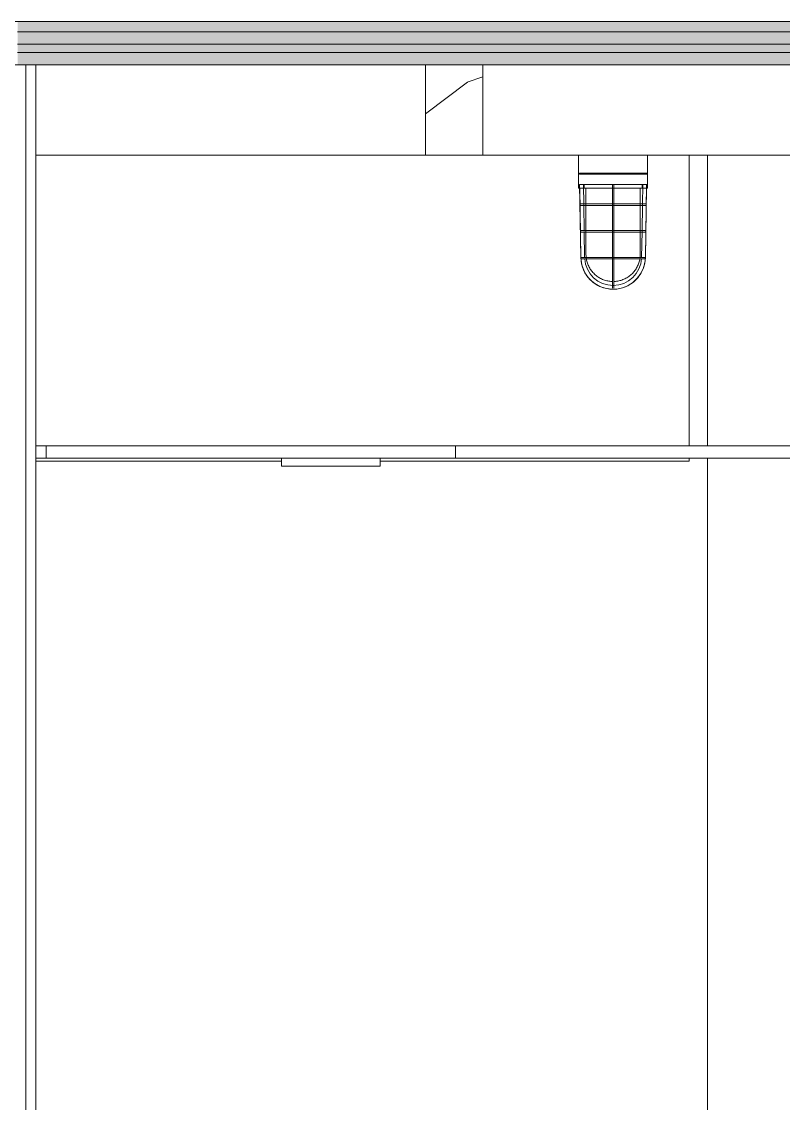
# Model space of a CAD drawing. Header units: inches. Extents: x 9661 to 16490, y -393 to 647.
# Drawn here: x 11647 to 11693.4, y 201.8 to 267.6 of the extents above; entities that cross this region are included whole.
import ezdxf

# ---------------------------------------------------------------- set-up
doc = ezdxf.new("R2010")
doc.units = ezdxf.units.IN
doc.header["$MEASUREMENT"] = 0
for name, color, linetype, lineweight in [('0-1', 7, 'Continuous', 5), ('0-3', 55, 'Continuous', 9), ('A-CLNG-1', 55, 'Continuous', 9), ('A-FLOR-2', 8, 'Continuous', 5), ('A-FLOR-4', 55, 'Continuous', 9), ('A-FLOR-9', 192, 'Continuous', 9), ('A-FLOR-MCUT-2', 51, 'Continuous', 9), ('A-FLOR-PATT-1', 45, 'Continuous', 9), ('A-WALL-4', 250, 'Continuous', 13), ('E-LITE-EQPM', 33, 'Continuous', 9), ('E-LITE-EQPM-1', 55, 'Continuous', 9), ('I-WALL-2', 55, 'Continuous', 9), ('I-WALL-3', 7, 'Continuous', 9), ('S-BEAM-1', 45, 'Continuous', 9), ('S-BEAM-2', 7, 'Continuous', 9), ('S-BEAM-3', 55, 'Continuous', 9)]:
    doc.layers.add(name, color=color, linetype=linetype, lineweight=lineweight)
pattern_1 = [(0, (10995.947, 72), (0, 4.798), []), (315, (10995.947, 72), (4.798427, 0), [6.786, -6.786]), (45, (10995.947, 72), (4.798427, 0), [6.786, -6.786])]

# ---------------------------------------------------------------- blocks, each defined once
blk = doc.blocks.new('Lighting-Flood-Cooper-All-Pro-VT1730-LED - Lighting-Flood-Cooper-All-Pro-VT1730-LED-2279368-BUILDING SECTION - EAST_WEST - LOOKING NORTH')
at = {"layer": 'E-LITE-EQPM'}
for p, q in [((11680.889, 259.5), (11680.889, 258.406)), ((11685.089, 258.406), (11685.089, 259.5)), ((11680.889, 258.344), (11680.889, 257.719)), ((11680.921, 258.406), (11680.921, 258.344)), ((11680.942, 258.406), (11682.989, 258.406)), ((11680.942, 258.344), (11682.989, 258.344)), ((11682.989, 258.406), (11685.037, 258.406)), ((11682.989, 258.344), (11685.037, 258.344)), ((11685.058, 258.344), (11685.058, 258.406)), ((11685.089, 257.719), (11685.089, 258.344)), ((11680.942, 257.719), (11682.989, 257.719)), ((11680.95, 257.719), (11681.027, 253.272)), ((11681.178, 257.719), (11681.2, 256.485)), ((11681.221, 257.719), (11681.221, 257.493)), ((11681.221, 257.493), (11682.944, 257.493)), ((11681.339, 257.493), (11681.339, 253.465)), ((11682.943, 257.72), (11682.943, 253.273)), ((11682.989, 257.719), (11685.037, 257.719)), ((11683.035, 257.493), (11684.758, 257.493)), ((11683.036, 253.273), (11683.036, 257.72)), ((11684.639, 253.465), (11684.639, 257.493)), ((11684.758, 257.493), (11684.758, 257.719)), ((11684.801, 257.719), (11684.779, 256.505)), ((11684.951, 253.272), (11685.029, 257.719)), ((11682.126, 256.533), (11681.136, 256.533)), ((11681.138, 256.44), (11681.416, 256.44)), ((11681.191, 256.533), (11681.298, 256.533)), ((11681.298, 256.44), (11681.193, 256.44)), ((11681.2, 256.468), (11681.228, 254.87)), ((11683.639, 256.44), (11684.794, 256.44)), ((11684.796, 256.533), (11684.563, 256.533)), ((11684.681, 256.533), (11684.787, 256.533)), ((11684.786, 256.44), (11684.681, 256.44)), ((11684.779, 256.488), (11684.751, 254.882)), ((11682.14, 254.908), (11681.165, 254.908)), ((11681.166, 254.815), (11681.454, 254.815)), ((11681.193, 254.908), (11681.291, 254.908)), ((11681.29, 254.815), (11681.193, 254.815)), ((11681.228, 254.841), (11681.256, 253.276)), ((11681.302, 254.908), (11681.342, 254.908)), ((11681.353, 254.815), (11681.313, 254.815)), ((11683.637, 254.815), (11684.812, 254.815)), ((11684.814, 254.908), (11684.525, 254.908)), ((11684.625, 254.908), (11684.666, 254.908)), ((11684.677, 254.815), (11684.637, 254.815)), ((11684.688, 254.908), (11684.798, 254.908)), ((11684.796, 254.815), (11684.688, 254.815)), ((11684.751, 254.853), (11684.723, 253.276)), ((11681.785, 253.283), (11681.193, 253.283)), ((11681.197, 253.19), (11682.154, 253.19)), ((11681.21, 253.283), (11681.319, 253.283)), ((11681.337, 253.19), (11681.226, 253.19)), ((11682.943, 253.189), (11682.943, 252.897)), ((11683.42, 253.19), (11683.825, 253.19)), ((11684.786, 253.283), (11683.825, 253.283)), ((11684.194, 253.19), (11684.782, 253.19)), ((11684.752, 253.19), (11684.655, 253.19)), ((11684.669, 253.283), (11684.769, 253.283)), ((11683.036, 251.572), (11683.036, 252.086)), ((11682.943, 251.585), (11682.943, 251.8)), ((11682.943, 251.8), (11682.943, 251.572)), ((11682.943, 251.573), (11682.943, 251.8)), ((11682.943, 251.438), (11682.943, 251.572)), ((11683.036, 251.8), (11683.036, 251.585)), ((11683.036, 251.8), (11683.036, 251.573)), ((11683.036, 251.572), (11683.036, 251.438))]:
    blk.add_line(p, q, dxfattribs=at)
at = {"layer": 'E-LITE-EQPM', "flags": 128}
for points in [[(11681.017, 256.44), (11681.016, 256.44), (11681.014, 256.44), (11681.012, 256.44), (11681.01, 256.44), (11681.008, 256.441), (11681.006, 256.441), (11681.004, 256.441), (11681.003, 256.442), (11681.001, 256.443), (11680.999, 256.443), (11680.997, 256.444), (11680.996, 256.445), (11680.994, 256.446), (11680.993, 256.447), (11680.991, 256.448), (11680.989, 256.449), (11680.988, 256.45), (11680.987, 256.451), (11680.985, 256.453), (11680.984, 256.454), (11680.983, 256.455), (11680.981, 256.457), (11680.98, 256.458), (11680.979, 256.46), (11680.978, 256.461), (11680.977, 256.463), (11680.976, 256.464), (11680.975, 256.466), (11680.974, 256.468), (11680.974, 256.47), (11680.973, 256.471), (11680.973, 256.473), (11680.972, 256.475), (11680.972, 256.477), (11680.971, 256.479), (11680.971, 256.48), (11680.971, 256.482), (11680.971, 256.484), (11680.971, 256.486), (11680.971, 256.488), (11680.971, 256.49), (11680.971, 256.492), (11680.971, 256.493), (11680.971, 256.495), (11680.972, 256.497), (11680.972, 256.499), (11680.973, 256.501), (11680.973, 256.503), (11680.974, 256.504), (11680.975, 256.506), (11680.976, 256.508), (11680.977, 256.509), (11680.977, 256.511), (11680.978, 256.513), (11680.98, 256.514), (11680.981, 256.516), (11680.982, 256.517), (11680.983, 256.518), (11680.984, 256.52), (11680.986, 256.521), (11680.987, 256.522), (11680.989, 256.523), (11680.99, 256.525), (11680.992, 256.526), (11680.993, 256.527), (11680.995, 256.528), (11680.997, 256.528), (11680.998, 256.529), (11681, 256.53), (11681.002, 256.531), (11681.004, 256.531), (11681.005, 256.532), (11681.007, 256.532), (11681.009, 256.533), (11681.011, 256.533), (11681.013, 256.533), (11681.015, 256.533), (11681.016, 256.533), (11681.017, 256.533)], [(11682.989, 256.533), (11682.911, 256.533), (11682.832, 256.533), (11682.753, 256.533), (11682.675, 256.533), (11682.598, 256.533), (11682.521, 256.533), (11682.444, 256.533), (11682.369, 256.533), (11682.295, 256.533), (11682.221, 256.533), (11682.149, 256.533), (11682.079, 256.533), (11682.01, 256.533), (11681.942, 256.533), (11681.876, 256.533), (11681.812, 256.533), (11681.749, 256.533), (11681.689, 256.533), (11681.631, 256.533), (11681.575, 256.533), (11681.521, 256.533), (11681.47, 256.533), (11681.421, 256.533), (11681.374, 256.533), (11681.33, 256.533), (11681.289, 256.533), (11681.25, 256.533), (11681.214, 256.533), (11681.181, 256.533), (11681.151, 256.533), (11681.124, 256.533), (11681.1, 256.533), (11681.079, 256.533), (11681.061, 256.533), (11681.046, 256.533), (11681.034, 256.533), (11681.026, 256.533), (11681.02, 256.533), (11681.018, 256.533), (11681.017, 256.533)], [(11681.017, 256.533), (11681.019, 256.533), (11681.024, 256.533), (11681.032, 256.533), (11681.043, 256.533), (11681.057, 256.533), (11681.074, 256.533), (11681.094, 256.533), (11681.118, 256.533)], [(11681.124, 256.44), (11681.1, 256.44), (11681.079, 256.44), (11681.061, 256.44), (11681.046, 256.44), (11681.034, 256.44), (11681.026, 256.44), (11681.02, 256.44), (11681.018, 256.44), (11681.017, 256.44)], [(11681.017, 256.44), (11681.019, 256.44), (11681.024, 256.44), (11681.032, 256.44), (11681.043, 256.44), (11681.057, 256.44), (11681.074, 256.44), (11681.094, 256.44), (11681.118, 256.44), (11681.144, 256.44), (11681.173, 256.44), (11681.205, 256.44), (11681.24, 256.44), (11681.278, 256.44), (11681.319, 256.44), (11681.362, 256.44), (11681.408, 256.44), (11681.456, 256.44), (11681.507, 256.44), (11681.56, 256.44), (11681.616, 256.44), (11681.673, 256.44), (11681.733, 256.44), (11681.795, 256.44), (11681.858, 256.44), (11681.924, 256.44), (11681.991, 256.44), (11682.06, 256.44), (11682.13, 256.44), (11682.202, 256.44), (11682.275, 256.44), (11682.349, 256.44), (11682.424, 256.44), (11682.5, 256.44), (11682.577, 256.44), (11682.654, 256.44), (11682.732, 256.44), (11682.811, 256.44), (11682.889, 256.44), (11682.968, 256.44), (11682.989, 256.44)], [(11681.205, 256.533), (11681.24, 256.533), (11681.278, 256.533), (11681.319, 256.533)], [(11681.33, 256.44), (11681.289, 256.44), (11681.25, 256.44), (11681.214, 256.44)], [(11684.961, 256.533), (11684.96, 256.533), (11684.955, 256.533), (11684.947, 256.533), (11684.936, 256.533), (11684.922, 256.533), (11684.905, 256.533), (11684.885, 256.533), (11684.861, 256.533), (11684.835, 256.533), (11684.806, 256.533), (11684.774, 256.533), (11684.739, 256.533), (11684.701, 256.533), (11684.66, 256.533), (11684.617, 256.533), (11684.571, 256.533), (11684.523, 256.533), (11684.472, 256.533), (11684.419, 256.533), (11684.363, 256.533), (11684.306, 256.533), (11684.246, 256.533), (11684.184, 256.533), (11684.12, 256.533), (11684.055, 256.533), (11683.988, 256.533), (11683.919, 256.533), (11683.849, 256.533), (11683.777, 256.533), (11683.704, 256.533), (11683.63, 256.533), (11683.555, 256.533), (11683.479, 256.533), (11683.402, 256.533), (11683.325, 256.533), (11683.247, 256.533), (11683.168, 256.533), (11683.09, 256.533), (11683.011, 256.533), (11682.989, 256.533)], [(11682.989, 256.44), (11683.068, 256.44), (11683.147, 256.44), (11683.225, 256.44), (11683.304, 256.44), (11683.381, 256.44), (11683.458, 256.44), (11683.534, 256.44), (11683.61, 256.44), (11683.684, 256.44), (11683.757, 256.44), (11683.829, 256.44), (11683.9, 256.44), (11683.969, 256.44), (11684.037, 256.44), (11684.103, 256.44), (11684.167, 256.44), (11684.229, 256.44), (11684.29, 256.44), (11684.348, 256.44), (11684.404, 256.44), (11684.458, 256.44), (11684.509, 256.44), (11684.558, 256.44), (11684.605, 256.44), (11684.649, 256.44), (11684.69, 256.44), (11684.729, 256.44), (11684.764, 256.44), (11684.797, 256.44), (11684.827, 256.44), (11684.854, 256.44), (11684.879, 256.44), (11684.9, 256.44), (11684.918, 256.44), (11684.933, 256.44), (11684.945, 256.44), (11684.953, 256.44), (11684.959, 256.44), (11684.961, 256.44), (11684.961, 256.44)], [(11684.649, 256.533), (11684.69, 256.533), (11684.729, 256.533), (11684.764, 256.533)], [(11684.774, 256.44), (11684.739, 256.44), (11684.701, 256.44), (11684.66, 256.44)], [(11684.854, 256.533), (11684.879, 256.533), (11684.9, 256.533), (11684.918, 256.533), (11684.933, 256.533), (11684.945, 256.533), (11684.953, 256.533), (11684.959, 256.533), (11684.961, 256.533), (11684.961, 256.533)], [(11684.961, 256.44), (11684.96, 256.44), (11684.955, 256.44), (11684.947, 256.44), (11684.936, 256.44), (11684.922, 256.44), (11684.905, 256.44), (11684.885, 256.44), (11684.861, 256.44)], [(11684.961, 256.533), (11684.963, 256.533), (11684.965, 256.533), (11684.967, 256.533), (11684.969, 256.533), (11684.971, 256.532), (11684.973, 256.532), (11684.974, 256.532), (11684.976, 256.531), (11684.978, 256.53), (11684.98, 256.53), (11684.981, 256.529), (11684.983, 256.528), (11684.985, 256.527), (11684.986, 256.526), (11684.988, 256.525), (11684.989, 256.524), (11684.991, 256.523), (11684.992, 256.522), (11684.994, 256.52), (11684.995, 256.519), (11684.996, 256.518), (11684.997, 256.516), (11684.999, 256.515), (11685, 256.513), (11685.001, 256.512), (11685.002, 256.51), (11685.003, 256.509), (11685.004, 256.507), (11685.004, 256.505), (11685.005, 256.503), (11685.006, 256.502), (11685.006, 256.5), (11685.007, 256.498), (11685.007, 256.496), (11685.008, 256.494), (11685.008, 256.493), (11685.008, 256.491), (11685.008, 256.489), (11685.008, 256.487), (11685.008, 256.485), (11685.008, 256.483), (11685.008, 256.481), (11685.008, 256.48), (11685.007, 256.478), (11685.007, 256.476), (11685.007, 256.474), (11685.006, 256.472), (11685.005, 256.47), (11685.005, 256.469), (11685.004, 256.467), (11685.003, 256.465), (11685.002, 256.464), (11685.001, 256.462), (11685, 256.46), (11684.999, 256.459), (11684.998, 256.457), (11684.997, 256.456), (11684.996, 256.455), (11684.994, 256.453), (11684.993, 256.452), (11684.992, 256.451), (11684.99, 256.45), (11684.989, 256.448), (11684.987, 256.447), (11684.986, 256.446), (11684.984, 256.445), (11684.982, 256.445), (11684.981, 256.444), (11684.979, 256.443), (11684.977, 256.442), (11684.975, 256.442), (11684.973, 256.441), (11684.972, 256.441), (11684.97, 256.44), (11684.968, 256.44), (11684.966, 256.44), (11684.964, 256.44), (11684.962, 256.44), (11684.961, 256.44)], [(11681.045, 254.815), (11681.043, 254.815), (11681.041, 254.815), (11681.04, 254.815), (11681.038, 254.815), (11681.036, 254.816), (11681.034, 254.816), (11681.032, 254.816), (11681.031, 254.817), (11681.029, 254.818), (11681.027, 254.818), (11681.025, 254.819), (11681.024, 254.82), (11681.022, 254.821), (11681.02, 254.822), (11681.019, 254.823), (11681.017, 254.824), (11681.016, 254.825), (11681.014, 254.826), (11681.013, 254.828), (11681.012, 254.829), (11681.01, 254.83), (11681.009, 254.832), (11681.008, 254.833), (11681.007, 254.835), (11681.006, 254.836), (11681.005, 254.838), (11681.004, 254.839), (11681.003, 254.841), (11681.002, 254.843), (11681.002, 254.845), (11681.001, 254.846), (11681, 254.848), (11681, 254.85), (11680.999, 254.852), (11680.999, 254.854), (11680.999, 254.855), (11680.999, 254.857), (11680.998, 254.859), (11680.998, 254.861), (11680.998, 254.863), (11680.998, 254.865), (11680.999, 254.867), (11680.999, 254.868), (11680.999, 254.87), (11681, 254.872), (11681, 254.874), (11681.001, 254.876), (11681.001, 254.878), (11681.002, 254.879), (11681.003, 254.881), (11681.003, 254.883), (11681.004, 254.884), (11681.005, 254.886), (11681.006, 254.888), (11681.007, 254.889), (11681.008, 254.891), (11681.01, 254.892), (11681.011, 254.893), (11681.012, 254.895), (11681.014, 254.896), (11681.015, 254.897), (11681.016, 254.898), (11681.018, 254.9), (11681.019, 254.901), (11681.021, 254.902), (11681.023, 254.903), (11681.024, 254.903), (11681.026, 254.904), (11681.028, 254.905), (11681.03, 254.906), (11681.031, 254.906), (11681.033, 254.907), (11681.035, 254.907), (11681.037, 254.908), (11681.039, 254.908), (11681.04, 254.908), (11681.042, 254.908), (11681.044, 254.908), (11681.045, 254.908)], [(11682.989, 254.908), (11682.912, 254.908), (11682.834, 254.908), (11682.757, 254.908), (11682.68, 254.908), (11682.603, 254.908), (11682.527, 254.908), (11682.452, 254.908), (11682.378, 254.908), (11682.305, 254.908), (11682.232, 254.908), (11682.161, 254.908), (11682.092, 254.908), (11682.023, 254.908), (11681.957, 254.908), (11681.892, 254.908), (11681.828, 254.908), (11681.767, 254.908), (11681.707, 254.908), (11681.65, 254.908), (11681.595, 254.908), (11681.542, 254.908), (11681.491, 254.908), (11681.443, 254.908), (11681.397, 254.908), (11681.353, 254.908), (11681.313, 254.908), (11681.275, 254.908), (11681.239, 254.908), (11681.207, 254.908), (11681.177, 254.908), (11681.151, 254.908), (11681.127, 254.908), (11681.106, 254.908), (11681.088, 254.908), (11681.074, 254.908), (11681.062, 254.908), (11681.053, 254.908), (11681.048, 254.908), (11681.045, 254.908), (11681.045, 254.908)], [(11681.045, 254.908), (11681.047, 254.908), (11681.051, 254.908), (11681.059, 254.908), (11681.07, 254.908), (11681.084, 254.908), (11681.101, 254.908), (11681.121, 254.908), (11681.144, 254.908)], [(11681.151, 254.815), (11681.127, 254.815), (11681.106, 254.815), (11681.088, 254.815), (11681.074, 254.815), (11681.062, 254.815), (11681.053, 254.815), (11681.048, 254.815), (11681.045, 254.815), (11681.045, 254.815)], [(11681.045, 254.815), (11681.047, 254.815), (11681.051, 254.815), (11681.059, 254.815), (11681.07, 254.815), (11681.084, 254.815), (11681.101, 254.815), (11681.121, 254.815), (11681.144, 254.815), (11681.17, 254.815), (11681.199, 254.815), (11681.23, 254.815), (11681.265, 254.815), (11681.302, 254.815), (11681.342, 254.815), (11681.385, 254.815), (11681.43, 254.815), (11681.478, 254.815), (11681.528, 254.815), (11681.58, 254.815), (11681.635, 254.815), (11681.692, 254.815), (11681.751, 254.815), (11681.812, 254.815), (11681.874, 254.815), (11681.939, 254.815), (11682.005, 254.815), (11682.073, 254.815), (11682.142, 254.815), (11682.213, 254.815), (11682.285, 254.815), (11682.358, 254.815), (11682.432, 254.815), (11682.507, 254.815), (11682.583, 254.815), (11682.659, 254.815), (11682.736, 254.815), (11682.813, 254.815), (11682.891, 254.815), (11682.968, 254.815), (11682.989, 254.815)], [(11684.934, 254.908), (11684.932, 254.908), (11684.927, 254.908), (11684.92, 254.908), (11684.909, 254.908), (11684.895, 254.908), (11684.878, 254.908), (11684.858, 254.908), (11684.835, 254.908), (11684.809, 254.908), (11684.78, 254.908), (11684.748, 254.908), (11684.714, 254.908), (11684.677, 254.908), (11684.637, 254.908), (11684.594, 254.908), (11684.549, 254.908), (11684.501, 254.908), (11684.451, 254.908), (11684.399, 254.908), (11684.344, 254.908), (11684.287, 254.908), (11684.228, 254.908), (11684.167, 254.908), (11684.104, 254.908), (11684.04, 254.908), (11683.974, 254.908), (11683.906, 254.908), (11683.836, 254.908), (11683.766, 254.908), (11683.694, 254.908), (11683.621, 254.908), (11683.547, 254.908), (11683.472, 254.908), (11683.396, 254.908), (11683.32, 254.908), (11683.243, 254.908), (11683.166, 254.908), (11683.088, 254.908), (11683.01, 254.908), (11682.989, 254.908)], [(11682.989, 254.815), (11683.067, 254.815), (11683.145, 254.815), (11683.222, 254.815), (11683.299, 254.815), (11683.376, 254.815), (11683.452, 254.815), (11683.527, 254.815), (11683.601, 254.815), (11683.674, 254.815), (11683.746, 254.815), (11683.817, 254.815), (11683.887, 254.815), (11683.955, 254.815), (11684.022, 254.815), (11684.087, 254.815), (11684.15, 254.815), (11684.212, 254.815), (11684.271, 254.815), (11684.329, 254.815), (11684.384, 254.815), (11684.437, 254.815), (11684.488, 254.815), (11684.536, 254.815), (11684.582, 254.815), (11684.625, 254.815), (11684.666, 254.815), (11684.704, 254.815), (11684.739, 254.815), (11684.772, 254.815), (11684.801, 254.815), (11684.828, 254.815), (11684.852, 254.815), (11684.873, 254.815), (11684.891, 254.815), (11684.905, 254.815), (11684.917, 254.815), (11684.926, 254.815), (11684.931, 254.815), (11684.933, 254.815), (11684.934, 254.815)], [(11684.828, 254.908), (11684.852, 254.908), (11684.873, 254.908), (11684.891, 254.908), (11684.905, 254.908), (11684.917, 254.908), (11684.926, 254.908), (11684.931, 254.908), (11684.933, 254.908), (11684.934, 254.908)], [(11684.934, 254.815), (11684.932, 254.815), (11684.927, 254.815), (11684.92, 254.815), (11684.909, 254.815), (11684.895, 254.815), (11684.878, 254.815), (11684.858, 254.815), (11684.835, 254.815)], [(11684.934, 254.908), (11684.935, 254.908), (11684.937, 254.908), (11684.939, 254.908), (11684.941, 254.908), (11684.943, 254.907), (11684.945, 254.907), (11684.947, 254.907), (11684.948, 254.906), (11684.95, 254.905), (11684.952, 254.905), (11684.954, 254.904), (11684.955, 254.903), (11684.957, 254.902), (11684.958, 254.901), (11684.96, 254.9), (11684.962, 254.899), (11684.963, 254.898), (11684.964, 254.897), (11684.966, 254.895), (11684.967, 254.894), (11684.968, 254.893), (11684.97, 254.891), (11684.971, 254.89), (11684.972, 254.888), (11684.973, 254.887), (11684.974, 254.885), (11684.975, 254.884), (11684.976, 254.882), (11684.977, 254.88), (11684.977, 254.878), (11684.978, 254.877), (11684.978, 254.875), (11684.979, 254.873), (11684.979, 254.871), (11684.98, 254.869), (11684.98, 254.868), (11684.98, 254.866), (11684.98, 254.864), (11684.98, 254.862), (11684.98, 254.86), (11684.98, 254.858), (11684.98, 254.856), (11684.98, 254.855), (11684.98, 254.853), (11684.979, 254.851), (11684.979, 254.849), (11684.978, 254.847), (11684.978, 254.845), (11684.977, 254.844), (11684.976, 254.842), (11684.975, 254.84), (11684.974, 254.839), (11684.974, 254.837), (11684.973, 254.835), (11684.971, 254.834), (11684.97, 254.832), (11684.969, 254.831), (11684.968, 254.83), (11684.967, 254.828), (11684.965, 254.827), (11684.964, 254.826), (11684.962, 254.825), (11684.961, 254.823), (11684.959, 254.822), (11684.958, 254.821), (11684.956, 254.82), (11684.954, 254.82), (11684.953, 254.819), (11684.951, 254.818), (11684.949, 254.817), (11684.947, 254.817), (11684.946, 254.816), (11684.944, 254.816), (11684.942, 254.815), (11684.94, 254.815), (11684.938, 254.815), (11684.936, 254.815), (11684.935, 254.815), (11684.934, 254.815)], [(11682.976, 251.815), (11682.923, 251.816), (11682.858, 251.82), (11682.792, 251.827), (11682.727, 251.836), (11682.662, 251.848), (11682.597, 251.862), (11682.533, 251.879), (11682.47, 251.899), (11682.408, 251.921), (11682.347, 251.945), (11682.287, 251.972), (11682.227, 252.001), (11682.17, 252.033), (11682.113, 252.067), (11682.058, 252.103), (11682.004, 252.141), (11681.952, 252.182), (11681.901, 252.224), (11681.853, 252.269), (11681.806, 252.315), (11681.761, 252.364), (11681.718, 252.414), (11681.677, 252.465), (11681.638, 252.519), (11681.601, 252.573), (11681.566, 252.63), (11681.534, 252.687), (11681.504, 252.746), (11681.477, 252.806), (11681.452, 252.867), (11681.429, 252.929), (11681.409, 252.992), (11681.391, 253.055), (11681.376, 253.12), (11681.363, 253.184), (11681.353, 253.25), (11681.346, 253.315), (11681.342, 253.381), (11681.339, 253.447), (11681.339, 253.465)], [(11684.639, 253.465), (11684.638, 253.399), (11684.634, 253.333), (11684.628, 253.267), (11684.618, 253.202), (11684.607, 253.137), (11684.592, 253.073), (11684.575, 253.009), (11684.556, 252.946), (11684.534, 252.884), (11684.509, 252.822), (11684.482, 252.762), (11684.453, 252.703), (11684.421, 252.645), (11684.387, 252.588), (11684.351, 252.533), (11684.313, 252.479), (11684.272, 252.427), (11684.23, 252.377), (11684.185, 252.328), (11684.139, 252.281), (11684.091, 252.236), (11684.041, 252.193), (11683.989, 252.152), (11683.936, 252.113), (11683.881, 252.076), (11683.825, 252.042), (11683.767, 252.01), (11683.708, 251.98), (11683.648, 251.952), (11683.587, 251.927), (11683.525, 251.904), (11683.462, 251.884), (11683.399, 251.866), (11683.335, 251.851), (11683.27, 251.839), (11683.205, 251.829), (11683.139, 251.822), (11683.073, 251.817), (11683.007, 251.815)], [(11684.951, 253.272), (11684.914, 252.922), (11684.814, 252.584), (11684.655, 252.269), (11684.442, 251.988), (11684.183, 251.749), (11683.885, 251.561), (11683.558, 251.428), (11683.213, 251.357), (11682.861, 251.348), (11682.513, 251.403), (11682.18, 251.519), (11681.873, 251.693), (11681.602, 251.918), (11681.376, 252.189), (11681.203, 252.495), (11681.086, 252.828), (11681.027, 253.272)], [(11681.076, 253.19), (11681.074, 253.19), (11681.072, 253.19), (11681.07, 253.19), (11681.068, 253.19), (11681.067, 253.191), (11681.065, 253.191), (11681.063, 253.191), (11681.061, 253.192), (11681.059, 253.193), (11681.058, 253.193), (11681.056, 253.194), (11681.054, 253.195), (11681.053, 253.196), (11681.051, 253.197), (11681.049, 253.198), (11681.048, 253.199), (11681.046, 253.2), (11681.045, 253.201), (11681.044, 253.203), (11681.042, 253.204), (11681.041, 253.205), (11681.04, 253.207), (11681.039, 253.208), (11681.037, 253.21), (11681.036, 253.211), (11681.035, 253.213), (11681.035, 253.214), (11681.034, 253.216), (11681.033, 253.218), (11681.032, 253.22), (11681.032, 253.221), (11681.031, 253.223), (11681.03, 253.225), (11681.03, 253.227), (11681.03, 253.229), (11681.029, 253.23), (11681.029, 253.232), (11681.029, 253.234), (11681.029, 253.236), (11681.029, 253.238), (11681.029, 253.24), (11681.029, 253.242), (11681.03, 253.243), (11681.03, 253.245), (11681.03, 253.247), (11681.031, 253.249), (11681.031, 253.251), (11681.032, 253.253), (11681.033, 253.254), (11681.033, 253.256), (11681.034, 253.258), (11681.035, 253.259), (11681.036, 253.261), (11681.037, 253.263), (11681.038, 253.264), (11681.039, 253.266), (11681.04, 253.267), (11681.042, 253.268), (11681.043, 253.27), (11681.044, 253.271), (11681.046, 253.272), (11681.047, 253.273), (11681.049, 253.275), (11681.05, 253.276), (11681.052, 253.277), (11681.053, 253.278), (11681.055, 253.278), (11681.057, 253.279), (11681.058, 253.28), (11681.06, 253.281), (11681.062, 253.281), (11681.064, 253.282), (11681.066, 253.282), (11681.067, 253.283), (11681.069, 253.283), (11681.071, 253.283), (11681.073, 253.283), (11681.075, 253.283), (11681.076, 253.283)], [(11682.989, 253.283), (11682.913, 253.283), (11682.836, 253.283), (11682.76, 253.283), (11682.685, 253.283), (11682.609, 253.283), (11682.535, 253.283), (11682.461, 253.283), (11682.387, 253.283), (11682.315, 253.283), (11682.244, 253.283), (11682.174, 253.283), (11682.106, 253.283), (11682.039, 253.283), (11681.973, 253.283), (11681.909, 253.283), (11681.847, 253.283), (11681.786, 253.283), (11681.728, 253.283), (11681.671, 253.283), (11681.617, 253.283), (11681.565, 253.283), (11681.515, 253.283), (11681.467, 253.283), (11681.422, 253.283), (11681.379, 253.283), (11681.339, 253.283), (11681.302, 253.283), (11681.267, 253.283), (11681.235, 253.283), (11681.206, 253.283), (11681.18, 253.283), (11681.156, 253.283), (11681.136, 253.283), (11681.118, 253.283), (11681.104, 253.283), (11681.092, 253.283), (11681.084, 253.283), (11681.078, 253.283), (11681.076, 253.283), (11681.076, 253.283)], [(11681.076, 253.283), (11681.077, 253.283), (11681.082, 253.283), (11681.09, 253.283), (11681.1, 253.283), (11681.114, 253.283), (11681.131, 253.283), (11681.15, 253.283), (11681.173, 253.283)], [(11681.18, 253.19), (11681.156, 253.19), (11681.136, 253.19), (11681.118, 253.19), (11681.104, 253.19), (11681.092, 253.19), (11681.084, 253.19), (11681.078, 253.19), (11681.076, 253.19), (11681.076, 253.19)], [(11681.076, 253.19), (11681.077, 253.19), (11681.082, 253.19), (11681.09, 253.19), (11681.1, 253.19), (11681.114, 253.19), (11681.131, 253.19), (11681.15, 253.19), (11681.173, 253.19), (11681.199, 253.19), (11681.227, 253.19), (11681.258, 253.19), (11681.292, 253.19), (11681.329, 253.19), (11681.368, 253.19), (11681.41, 253.19), (11681.455, 253.19), (11681.502, 253.19), (11681.551, 253.19), (11681.602, 253.19), (11681.656, 253.19), (11681.712, 253.19), (11681.77, 253.19), (11681.83, 253.19), (11681.892, 253.19), (11681.956, 253.19), (11682.021, 253.19), (11682.088, 253.19), (11682.156, 253.19), (11682.225, 253.19), (11682.296, 253.19), (11682.368, 253.19), (11682.441, 253.19), (11682.515, 253.19), (11682.589, 253.19), (11682.664, 253.19), (11682.74, 253.19), (11682.816, 253.19), (11682.892, 253.19), (11682.969, 253.19), (11682.989, 253.19)], [(11681.258, 253.283), (11681.292, 253.283), (11681.329, 253.283), (11681.368, 253.283)], [(11681.379, 253.19), (11681.339, 253.19), (11681.302, 253.19), (11681.267, 253.19)], [(11682.943, 253.273), (11682.943, 252.454), (11682.943, 251.8), (11682.943, 251.438)], [(11684.903, 253.283), (11684.901, 253.283), (11684.897, 253.283), (11684.889, 253.283), (11684.878, 253.283), (11684.865, 253.283), (11684.848, 253.283), (11684.828, 253.283), (11684.806, 253.283), (11684.78, 253.283), (11684.752, 253.283), (11684.721, 253.283), (11684.687, 253.283), (11684.65, 253.283), (11684.611, 253.283), (11684.569, 253.283), (11684.524, 253.283), (11684.477, 253.283), (11684.428, 253.283), (11684.376, 253.283), (11684.323, 253.283), (11684.267, 253.283), (11684.209, 253.283), (11684.149, 253.283), (11684.087, 253.283), (11684.023, 253.283), (11683.958, 253.283), (11683.891, 253.283), (11683.823, 253.283), (11683.754, 253.283), (11683.683, 253.283), (11683.611, 253.283), (11683.538, 253.283), (11683.464, 253.283), (11683.39, 253.283), (11683.315, 253.283), (11683.239, 253.283), (11683.163, 253.283), (11683.087, 253.283), (11683.01, 253.283), (11682.989, 253.283)], [(11682.989, 253.19), (11683.066, 253.19), (11683.142, 253.19), (11683.218, 253.19), (11683.294, 253.19), (11683.37, 253.19), (11683.444, 253.19), (11683.518, 253.19), (11683.591, 253.19), (11683.663, 253.19), (11683.735, 253.19), (11683.804, 253.19), (11683.873, 253.19), (11683.94, 253.19), (11684.006, 253.19), (11684.07, 253.19), (11684.132, 253.19), (11684.193, 253.19), (11684.251, 253.19), (11684.308, 253.19), (11684.362, 253.19), (11684.414, 253.19), (11684.464, 253.19), (11684.512, 253.19), (11684.557, 253.19), (11684.6, 253.19), (11684.64, 253.19), (11684.677, 253.19), (11684.712, 253.19), (11684.744, 253.19), (11684.773, 253.19), (11684.799, 253.19), (11684.823, 253.19), (11684.843, 253.19), (11684.861, 253.19), (11684.875, 253.19), (11684.887, 253.19), (11684.895, 253.19), (11684.9, 253.19), (11684.903, 253.19), (11684.903, 253.19)], [(11683.036, 251.438), (11683.036, 251.8), (11683.036, 252.454), (11683.036, 253.273)], [(11684.687, 253.19), (11684.65, 253.19), (11684.611, 253.19)], [(11684.64, 253.283), (11684.677, 253.283), (11684.712, 253.283)], [(11684.799, 253.283), (11684.823, 253.283), (11684.843, 253.283), (11684.861, 253.283), (11684.875, 253.283), (11684.887, 253.283), (11684.895, 253.283), (11684.9, 253.283), (11684.903, 253.283), (11684.903, 253.283)], [(11684.903, 253.19), (11684.901, 253.19), (11684.897, 253.19), (11684.889, 253.19), (11684.878, 253.19), (11684.865, 253.19), (11684.848, 253.19), (11684.828, 253.19), (11684.806, 253.19)], [(11684.903, 253.283), (11684.905, 253.283), (11684.907, 253.283), (11684.909, 253.283), (11684.91, 253.283), (11684.912, 253.282), (11684.914, 253.282), (11684.916, 253.282), (11684.918, 253.281), (11684.919, 253.28), (11684.921, 253.28), (11684.923, 253.279), (11684.925, 253.278), (11684.926, 253.277), (11684.928, 253.276), (11684.929, 253.275), (11684.931, 253.274), (11684.932, 253.273), (11684.934, 253.272), (11684.935, 253.27), (11684.937, 253.269), (11684.938, 253.268), (11684.939, 253.266), (11684.94, 253.265), (11684.941, 253.263), (11684.942, 253.262), (11684.943, 253.26), (11684.944, 253.259), (11684.945, 253.257), (11684.946, 253.255), (11684.947, 253.253), (11684.947, 253.252), (11684.948, 253.25), (11684.948, 253.248), (11684.949, 253.246), (11684.949, 253.244), (11684.949, 253.243), (11684.95, 253.241), (11684.95, 253.239), (11684.95, 253.237), (11684.95, 253.235), (11684.95, 253.233), (11684.95, 253.231), (11684.949, 253.23), (11684.949, 253.228), (11684.949, 253.226), (11684.948, 253.224), (11684.948, 253.222), (11684.947, 253.22), (11684.946, 253.219), (11684.946, 253.217), (11684.945, 253.215), (11684.944, 253.214), (11684.943, 253.212), (11684.942, 253.21), (11684.941, 253.209), (11684.94, 253.207), (11684.938, 253.206), (11684.937, 253.205), (11684.936, 253.203), (11684.935, 253.202), (11684.933, 253.201), (11684.932, 253.2), (11684.93, 253.198), (11684.929, 253.197), (11684.927, 253.196), (11684.925, 253.195), (11684.924, 253.195), (11684.922, 253.194), (11684.92, 253.193), (11684.919, 253.192), (11684.917, 253.192), (11684.915, 253.191), (11684.913, 253.191), (11684.911, 253.19), (11684.91, 253.19), (11684.908, 253.19), (11684.906, 253.19), (11684.904, 253.19), (11684.903, 253.19)], [(11682.943, 251.39), (11682.943, 251.384), (11682.945, 251.377), (11682.947, 251.371), (11682.951, 251.365), (11682.955, 251.359), (11682.96, 251.355), (11682.965, 251.351), (11682.977, 251.346), (11682.987, 251.344), (11682.997, 251.345), (11683.005, 251.347), (11683.012, 251.35), (11683.022, 251.357), (11683.028, 251.365), (11683.032, 251.371), (11683.035, 251.381), (11683.036, 251.39)]]:
    blk.add_lwpolyline(points, dxfattribs=at)
at = {"layer": 'E-LITE-EQPM'}
blk.add_arc((11682.989, 253.306), 1.734, 183.43453, 357.16953, dxfattribs=at)
at = {"layer": 'E-LITE-EQPM-1'}
for p, q in [((11680.889, 259.5), (11680.889, 257.493)), ((11685.089, 257.493), (11685.089, 259.5)), ((11680.889, 257.493), (11685.089, 257.493)), ((11680.954, 257.493), (11681.027, 253.272)), ((11685.025, 257.493), (11684.951, 253.272))]:
    blk.add_line(p, q, dxfattribs=at)
blk.add_arc((11682.989, 253.306), 1.962, 181, 359, dxfattribs=at)
blk = doc.blocks.new('265000 - Lighting - Puck Light - 6_-2282971-BUILDING SECTION - EAST_WEST - LOOKING NORTH')
at = {"layer": 'E-LITE-EQPM-1'}
for p, q in [((10395.602, 105.075), (10395.602, 104.575)), ((10401.602, 104.575), (10401.602, 105.075)), ((10398.602, 104.575), (10395.602, 104.575)), ((10401.602, 104.575), (10398.602, 104.575))]:
    blk.add_line(p, q, dxfattribs=at)
blk = doc.blocks.new('CTR - 1st Phase - Common Walls_rvt-1-BUILDING SECTION - EAST_WEST - LOOKING NORTH')
at = {"layer": 'A-CLNG-1'}
for p, q in [((11647.864, 241.825), (11648.489, 241.825)), ((11648.489, 241.825), (11673.389, 241.825)), ((11648.489, 241.825), (11648.489, 241.075)), ((11673.389, 241.825), (11717.489, 241.825)), ((11673.389, 241.075), (11673.389, 241.825)), ((11648.489, 241.075), (11647.864, 241.075)), ((11673.389, 241.075), (11648.489, 241.075)), ((11717.489, 241.075), (11673.389, 241.075))]:
    blk.add_line(p, q, dxfattribs=at)
at = {"layer": 'A-WALL-4'}
blk.add_line((11647.239, 265), (11647.239, 136), dxfattribs=at)
at = {"layer": 'I-WALL-2'}
for p, q in [((11688.739, 259.5), (11688.739, 241.825)), ((11688.739, 241.075), (11688.739, 136))]:
    blk.add_line(p, q, dxfattribs=at)
at = {"layer": 'I-WALL-3'}
for p, q in [((11647.864, 265), (11640.614, 265)), ((11647.864, 136), (11647.864, 265))]:
    blk.add_line(p, q, dxfattribs=at)
at = {"layer": '0-3'}
for name, p in [('Lighting-Flood-Cooper-All-Pro-VT1730-LED - Lighting-Flood-Cooper-All-Pro-VT1730-LED-2279368-BUILDING SECTION - EAST_WEST - LOOKING NORTH', (0, 0)), ('265000 - Lighting - Puck Light - 6_-2282971-BUILDING SECTION - EAST_WEST - LOOKING NORTH', (1267.2, 136))]:
    blk.add_blockref(name, p, dxfattribs=at)
blk = doc.blocks.new('LVL-Laminated Veneer Lumber - _2_SISTERED 4X6 PINE-2259914-BUILDING SECTION - EAST_WEST - LOOKING NORTH')
at = {"layer": 'S-BEAM-3'}
for p, q in [((11721.739, 265), (11721.739, 263)), ((11671.564, 259.5), (11647.864, 259.5)), ((11703.564, 259.5), (11675.064, 259.5)), ((11718.114, 259.5), (11707.064, 259.5))]:
    blk.add_line(p, q, dxfattribs=at)
blk = doc.blocks.new('LVL-Laminated Veneer Lumber - 4X6 S_ PINE - NO_ 1-V62-BUILDING SECTION - EAST_WEST - LOOKING NORTH')
at = {"layer": 'S-BEAM-1'}
h = blk.add_hatch(dxfattribs=at)
h.set_pattern_fill('FP_15', color=256, style=0, pattern_type=2)
h.set_pattern_definition([(216.87, (11002.345, 87.994), (47.980943, 31.987086), [7.997, -71.971]), (206.565, (11011.941, 83.196), (-15.993714, -15.99413), [17.881, -17.881]), (198.435, (11011.941, 75.199), (-31.98674, -15.99388), [10.115, -40.461])])
h.paths.add_polyline_path([(11671.564, 259.5), (11675.064, 259.5), (11675.064, 265), (11671.564, 265), (11671.564, 263.752)], flags=0)
at = {"layer": 'S-BEAM-2'}
for p, q in [((11675.064, 265), (11671.564, 265)), ((11671.564, 265), (11671.564, 259.5)), ((11675.064, 259.5), (11675.064, 265)), ((11671.564, 259.5), (11675.064, 259.5))]:
    blk.add_line(p, q, dxfattribs=at)
blk = doc.blocks.new('CTR - 1st Phase - Structure_rvt-1-BUILDING SECTION - EAST_WEST - LOOKING NORTH')
at = {"layer": '0-3'}
for name in ['LVL-Laminated Veneer Lumber - _2_SISTERED 4X6 PINE-2259914-BUILDING SECTION - EAST_WEST - LOOKING NORTH', 'LVL-Laminated Veneer Lumber - 4X6 S_ PINE - NO_ 1-V62-BUILDING SECTION - EAST_WEST - LOOKING NORTH']:
    blk.add_blockref(name, (0, 0), dxfattribs=at)

msp = doc.modelspace()

# ---------------------------------------------------------------- hatches: boundary and pattern name
at = {"layer": 'A-FLOR-2'}
h = msp.add_hatch(color=256, dxfattribs=at)
h.paths.add_polyline_path([(11815.3644, 265.75), (11835.5644, 265.75), (11835.5644, 266.25), (11646.7394, 266.25), (11646.7394, 265.75), (11806.9369, 265.75)], flags=0)
h.paths.add_polyline_path([(10283.4144, 265.75), (10452.0394, 265.75), (10452.0394, 266.25), (10263.2136, 266.25), (10263.2136, 265.75), (10280.4144, 265.75)], flags=0)
at = {"layer": 'A-FLOR-PATT-1'}
h = msp.add_hatch(dxfattribs=at)
h.set_pattern_fill('FP_4', color=256, style=0, pattern_type=2)
h.set_pattern_definition(pattern_1)
h.paths.add_polyline_path([(11815.3644, 267), (11835.5644, 267), (11835.5644, 267.625), (11646.7394, 267.625), (11646.7394, 267), (11806.9369, 267)], flags=0)
h.paths.add_polyline_path([(10410.6894, 267), (10452.0394, 267), (10452.0394, 267.625), (10263.2136, 267.625), (10263.2136, 267), (10409.731, 267)], flags=0)
h = msp.add_hatch(dxfattribs=at)
h.set_pattern_fill('FP_3', color=256, style=0, pattern_type=2)
h.set_pattern_definition([(0, (10995.947, 72), (15.36, 3.84), [1.267, -10.253, 1.267, -10.253, -61.44]), (0, (10995.947, 72), (15.36, 3.84), [-23.04, 1.267, -21.773, 1.267, -10.253, -26.88]), (0, (10995.947, 72), (15.36, 3.84), [-57.6, 1.267, -6.413, 1.267, -17.933]), (120, (11001.707, 73.92), (-11.005538, 11.38215), [1.267, -10.253, 1.267, -10.253, -61.44]), (120, (11001.707, 73.92), (-11.005538, 11.38215), [-23.04, 1.267, -21.773, 1.267, -10.253, -26.88]), (120, (11001.707, 73.92), (-11.005538, 11.38215), [-57.6, 1.267, -6.413, 1.267, -17.933]), (240, (11003.627, 81.6), (-4.354462, -15.22215), [1.267, -10.253, 1.267, -10.253, -61.44]), (240, (11003.627, 81.6), (-4.354462, -15.22215), [-23.04, 1.267, -21.773, 1.267, -10.253, -26.88]), (240, (11003.627, 81.6), (-4.354462, -15.22215), [-57.6, 1.267, -6.413, 1.267, -17.933])])
h.paths.add_polyline_path([(11728.0724, 266.25), (11835.5644, 266.25), (11835.5644, 267), (11646.7394, 267), (11646.7394, 266.25), (11725.3644, 266.25)], flags=0)
h.paths.add_polyline_path([(10283.4144, 266.25), (10452.0394, 266.25), (10452.0394, 267), (10263.2136, 267), (10263.2136, 266.25), (10280.4144, 266.25)], flags=0)
h = msp.add_hatch(dxfattribs=at)
h.set_pattern_fill('FP_4', color=256, style=0, pattern_type=2)
h.set_pattern_definition(pattern_1)
h.paths.add_polyline_path([(11775.1516, 265), (11835.5644, 265), (11835.5644, 265.75), (11646.7394, 265.75), (11646.7394, 265), (11743.3644, 265)], flags=0)
h.paths.add_polyline_path([(10319.4144, 265), (10452.0394, 265), (10452.0394, 265.75), (10263.2136, 265.75), (10263.2136, 265), (10308.5114, 265)], flags=0)

# ---------------------------------------------------------------- linework, layer by layer
at = {"layer": 'A-FLOR-4'}
for p, q in [((11687.6144, 259.5), (11687.6144, 241.825)), ((11662.8019, 240.875), (11647.8644, 240.875)), ((11687.6144, 240.875), (11668.8019, 240.875)), ((11687.6144, 241.075), (11687.6144, 240.875))]:
    msp.add_line(p, q, dxfattribs=at)
at = {"layer": 'A-FLOR-9'}
msp.add_line((11646.7394, 265), (11835.5644, 265), dxfattribs=at)
at = {"layer": 'A-FLOR-MCUT-2'}
for p, q in [((11835.5644, 267.625), (11256.2644, 267.625)), ((11835.5644, 267), (11646.7394, 267)), ((11835.5644, 266.25), (11646.7394, 266.25)), ((11835.5644, 265.75), (11646.7394, 265.75))]:
    msp.add_line(p, q, dxfattribs=at)

# ---------------------------------------------------------------- block references
at = {"layer": '0-1'}
for name in ['CTR - 1st Phase - Structure_rvt-1-BUILDING SECTION - EAST_WEST - LOOKING NORTH', 'CTR - 1st Phase - Common Walls_rvt-1-BUILDING SECTION - EAST_WEST - LOOKING NORTH']:
    msp.add_blockref(name, (0, 0), dxfattribs=at)

doc.saveas('drawing.dxf')
